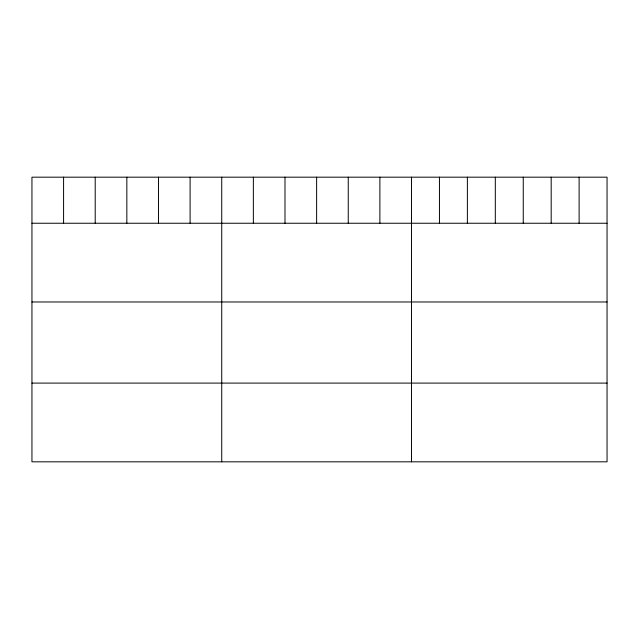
<?xml version="1.0" encoding="UTF-8"?>
<svg xmlns="http://www.w3.org/2000/svg" width="639" height="639" viewBox="0 0 639 639"><rect width="100%" height="100%" fill="white"/><g stroke="black" fill="none" stroke-linecap="round" stroke-linejoin="round"><path stroke-width="0.96" d="M607.05 223.243L607.05 461.821L31.95 461.821L31.95 177.179L607.05 177.179L607.05 223.243L31.95 223.243M31.95 301.975L607.05 301.975M31.95 383.096L607.05 383.096M579.118 177.179L579.118 223.243M551.185 177.179L551.185 223.243M523.253 177.179L523.253 223.243M495.313 177.179L495.313 223.243M467.381 177.179L467.381 223.243M439.448 177.179L439.448 223.243M411.516 177.179L411.516 461.821M379.885 177.179L379.885 223.243M348.255 177.179L348.255 223.243M316.624 177.179L316.624 223.243M284.994 177.179L284.994 223.243M253.363 177.179L253.363 223.243M221.733 177.179L221.733 461.821M190.102 177.179L190.102 223.243M158.472 177.179L158.472 223.243M126.841 177.179L126.841 223.243M95.211 177.179L95.211 223.243M63.58 177.179L63.58 223.243"/></g></svg>
